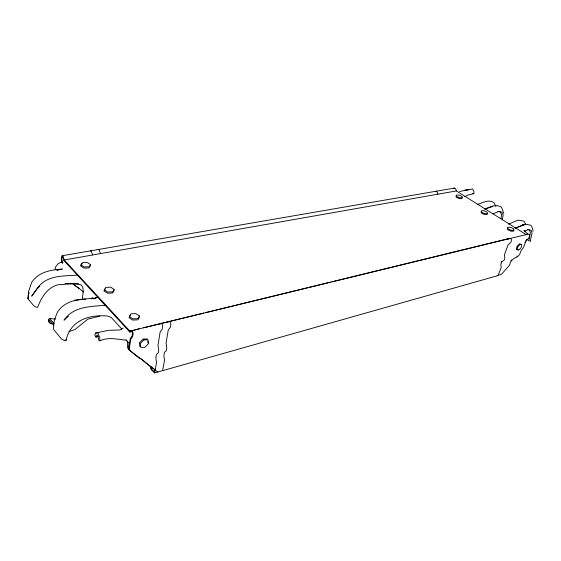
<?xml version="1.0" encoding="UTF-8"?>
<svg xmlns="http://www.w3.org/2000/svg" width="561" height="561" viewBox="0 0 561 561"><rect width="100%" height="100%" fill="white"/><g stroke="black" fill="none" stroke-linecap="round" stroke-linejoin="round"><path stroke-width="0.84" d="M464.704 196.694L468.316 194.919L473.849 193.671L473.912 191.574L472.565 188.952L459.466 191.49M127.368 348.269L127.677 341.908L126.008 339.896M55.23 269.708L55.399 267.127L58.162 263.663L60.027 262.695L63.021 262.253M150.755 366.508L151.33 368.893L154.38 371.985L155.032 369.096M139.703 358.002L129.528 350.176A4.13 2.7 -40.6 0 1 128.813 348.143L130.201 338.641L132.2 335.78L132.473 332.603A2.314 1.094 76.6 0 0 131.414 331.397L130.264 332.259L129.724 331.958L64.15 260.781L63.442 257.05L62.685 255.977A1.858 0.792 79 0 0 61.689 256.658L61.472 259.364L62.04 263.123M82.243 299.707L83.224 290.907L82.874 287.512L81.275 284.946C74.017 282.856 66.065 284.455 58.596 284.651C47.426 287.183 41.381 297.428 37.622 307.386L35.224 306.839L33.52 305.443L28.821 299.784L28.05 298.683L28.366 295.906M28.288 296.965L28.05 298.683L28.436 292.036L31.598 282.52C38.478 271.98 50.841 269.736 62.418 269.063L56.92 270.164M28.653 294.392L28.899 292.674M129.724 331.958L129.843 331.13L64.227 259.988L456.331 190.943L526.155 234.575L527.901 233.909L528.939 234.337A1.381 1.136 75.3 0 1 529.542 236.195L528.728 238.187L526.253 240.248L523.679 247.008A2.777 1.269 -55.8 0 1 522.557 248.804L521.183 250.304L519.788 254.014A8.646 7.181 -20 0 1 517.067 256.987A10.133 8.513 -19 0 0 509.619 265.136L501.667 274.084L500.461 274.876L499.353 274.799M28.625 294.259L28.877 292.604M500.952 218.804L501.604 214.765L500.174 211.848L497.972 211.406M502.375 219.4L503.154 215.129L501.758 212.1L498.701 211.49L492.768 213.902M97.859 297.288L93.119 298.796L95.293 298.179C81.513 299.308 65.981 299.034 57.453 312.07C55.287 317.61 52.755 323.424 53.618 329.51L61.486 338.984L64.41 340.583L66.114 340.38C70.202 320.17 89.809 314.139 108.112 316.109L111.373 317.61L121.309 328.466L121.548 329.756M123.266 328.066L119.752 329.987L108.708 330.303L95.714 332.982L94.83 334.952L95.973 337.126L98.308 336.558M524.9 231.833L525.398 230.718L528.132 229.715M95.973 337.126L96.864 335.162L97.747 335.331L98.617 340.148L99.963 340.815C108.575 336.712 117.382 339.531 126.288 340.092L129.023 343.388L128.714 349.762L130.229 350.197M139.465 317.056L137.964 319.805L132.705 320.079L128.988 317.582L130.538 314.84M91.415 298.894L92.144 297.667L93.96 298.81M150.215 366.186L151.211 369.657L154.64 372.918L156.603 362.238A7.735 3.787 75.5 0 1 158.111 353.1A6.199 3.029 75.9 0 0 158.672 349.727L157.992 345.12L160.158 331.958L162.157 329.377L162.655 326.67A1.999 0.996 76.5 0 0 161.884 323.956L160.888 323.213L159.906 323.985M114.213 290.493L112.628 293.017L107.481 293.207L103.953 290.857L105.173 288.971M162.592 370.667L164.59 360.036A7.686 3.822 75.5 0 1 166.147 350.948A6.157 3.05 75.9 0 0 166.715 347.596L166.049 343.016L168.272 329.924L170.285 327.358L170.796 324.658A1.985 1.003 76.5 0 0 170.025 321.965L169.029 321.236L168.034 322M524.893 242.471L526.877 239.638M90.58 265.641L88.94 267.962L83.898 268.081L80.539 265.865L82.222 263.558M501.092 261.987L501.45 261.482M510.692 260.879L511.583 259.904M154.64 372.918L498.049 275.563L501.275 267.436A5.498 4.369 73 0 1 503.841 260.528A4.411 3.499 74 0 0 504.781 257.99L504.444 254.68L508.112 244.792L510.587 242.703L511.394 240.669A1.41 1.136 75.4 0 0 510.783 238.769L509.739 238.327L129.843 331.13L132.396 330.506M68.463 316.145L64.01 320.184C73.61 306.047 90.854 306.671 105.945 305.205M39.824 286.222L37.201 288.55L31.689 296.18L38.022 287.618L37.201 288.55C46.367 274.995 62.972 276.152 77.334 275.135M516.933 256.342L517.326 256.04M508.532 224.176L518.112 220.101L523.953 221.132L525.713 224.302M520.187 226.385L523.644 225.024L522.487 224.884L524.121 225.185M514.844 228.166L524.956 224.232L526.702 224.442L530.496 225.15L531.625 226.111L532.936 229.961L532.95 231.525M515.769 228.11L519.493 226.658M55.553 319.006L49.592 318.543L48.372 319.475L48.527 321.404L50.329 323.529L52.243 324.034L53.905 323.788M489.108 207.759L492.565 206.504M69.01 331.663L74.992 329.51L87.923 319.125L99.732 316.138M484.367 209.092C489.851 207.233 496.099 203.327 501.597 207.416L503.834 213.51M485.819 208.944L488.287 208.054M477.313 204.506C482.607 202.879 488.729 198.839 494.003 202.752L495.896 206.504M95.265 298.129L97.972 297.253M509.185 238.509L509.739 238.327M508.561 238.993L507.993 239M58.449 269.792L57.082 270.122M134.1 330.092L139.198 328.851M143.455 327.813L180.642 318.753M182.57 318.283L197.03 314.756M198.734 314.342L203.601 313.157M205.305 312.743L307.33 287.884M309.293 287.407L330.555 282.232M331.993 281.881L526.155 234.575M62.243 255.739L454.403 188.082M466.359 189.941L468.744 189.632L464.508 190.179M85.602 299.097L74.494 300.184M513.75 231.146L510.826 231.16L507.6 229.589L507.305 228.011M487.285 214.505L484.381 214.498L481.275 212.991L481.086 211.511M65.146 283.6L78.519 283.712M95.714 332.982L97.951 333.003L99.725 337.547L99.963 340.815M462.033 198.636L459.15 198.594L456.156 197.149L456.051 195.754M147.557 339.019L143.258 338.949L139.409 342.82L139.892 346.733M472.502 193.461L473.849 193.671M497.193 275.409L498.049 275.563M527.319 229.589L531.141 230.255L532.066 233.074L530.131 241.426L530.11 240.985M518.133 249.757L516.323 249.428L516.947 246.482L519.395 243.867L521.197 244.21M49.754 322.841L51.037 323.178M49.592 318.543L54.087 323.48M131.302 330.415L132.277 331.186A2.048 0.968 76.6 0 1 133.055 333.963L132.606 336.733L130.685 339.342L129.318 348.704A4.13 2.7 -40.6 0 0 130.033 350.737L136.092 355.716A12.363 1.178 43 0 0 139.317 358.135A14.362 1.381 43.1 0 1 147.957 364.615L157.886 371.999L157.592 371.529M526.527 239.288L528.862 240.76L530.383 232.64L529.479 229.975M78.905 288.333L73.196 284.161M78.056 287.569L83.589 292.015M140.916 358.724L148.125 364.608M148.784 365.099L155.362 370.036M456.331 190.943L455.714 188.917L454.922 188.215A1.297 0.989 81.4 0 0 453.618 188.791M437.853 194.197L437.229 192.128L436.437 191.413A1.318 0.989 81.2 0 0 435.441 191.483M54.137 325.198L49.27 319.903L49.095 322.091M527.831 234.189L524.079 230.326L524.465 231.7M100.538 253.593L99.002 249.708A1.809 0.827 79.1 0 0 98.161 249.722M92.684 254.975L91.148 251.062A1.816 0.82 79.1 0 0 90.314 251.076M64.15 260.781L63.19 257.555A2.104 0.898 78.9 0 0 62.306 256.658L61.899 259.364L62.46 263.256M65.854 339.412L66.114 340.38M147.831 341.361L148.013 342.925M77.551 287.309A13.071 1.087 42.6 0 1 73.442 284.259M517.726 246.945L517.123 249.771L518.855 250.08L521.19 247.583L521.8 244.764L520.068 244.435L517.726 246.945M139.416 315.976L137.971 318.613L132.929 318.865L129.36 316.474L130.846 313.851L135.86 313.606L139.416 315.976M114.142 289.427L112.621 291.846L107.684 292.022L104.297 289.771L105.854 287.365L110.762 287.197L114.142 289.427M90.496 264.589L88.919 266.812L84.087 266.924L80.861 264.806L82.474 262.59L87.278 262.492L90.496 264.589M143.96 339.847L140.264 343.563L140.727 347.315L144.85 347.35L148.518 343.655L148.083 339.91L143.96 339.847M513.911 230.276L511.106 230.298L508.014 228.79L507.733 227.282L510.524 227.268L513.61 228.762L513.911 230.276M487.439 213.657L484.648 213.643L481.668 212.205L481.485 210.782L484.262 210.796L487.228 212.233L487.439 213.657M462.166 197.795L459.403 197.76L456.528 196.371L456.43 195.039L459.186 195.081L462.054 196.455L462.166 197.795"/></g></svg>
